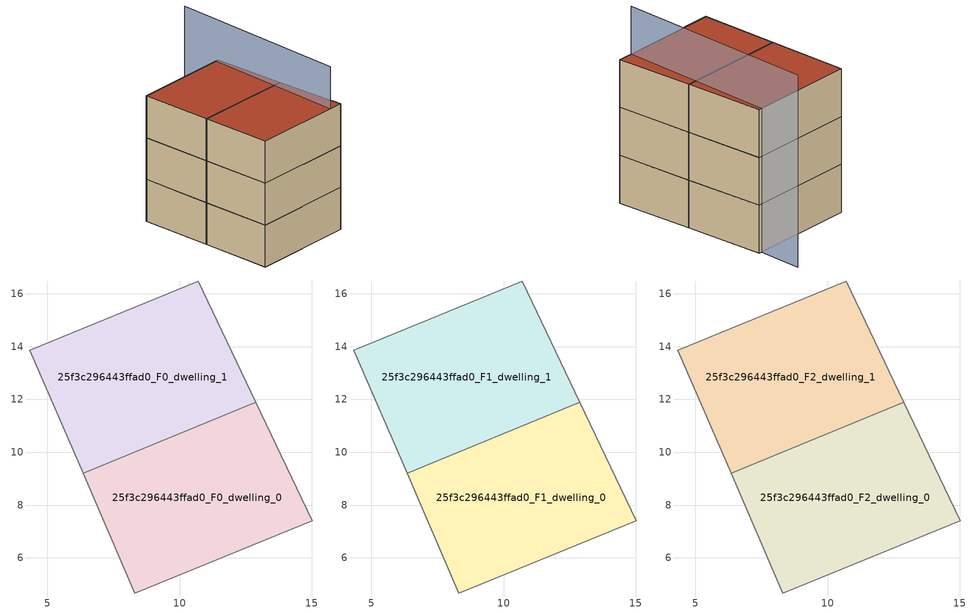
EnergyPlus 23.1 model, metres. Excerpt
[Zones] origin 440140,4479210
25f3c296443ffad0_F0_dwelling_0
 floor ground (EU_floor_Construction): 15.02,7.42 12.9,11.89 6.35,9.21 8.31,4.67 z0
 wall adiabatic (EU_wall_Construction): 12.9,11.89 15.02,7.42 8.31,4.67 6.35,9.21 z0:3
 wall to 25f3c296443ffad0_F0_dwelling_1 (EU_wall_Construction): 6.35,9.21 12.9,11.89 z0:3
25f3c296443ffad0_F0_dwelling_1
 floor ground (EU_floor_Construction): 12.9,11.89 10.72,16.49 4.34,13.87 6.35,9.21 z0
 wall adiabatic (EU_wall_Construction): 6.35,9.21 4.34,13.87 10.72,16.49 12.9,11.89 z0:3
25f3c296443ffad0_F1_dwelling_0
 floor to 25f3c296443ffad0_F0_dwelling_0 (EU_floor_Construction): 15.02,7.42 12.9,11.89 6.35,9.21 8.31,4.67 z3
 wall adiabatic (EU_wall_Construction): 12.9,11.89 15.02,7.42 8.31,4.67 6.35,9.21 z3:6
 wall to 25f3c296443ffad0_F1_dwelling_1 (EU_wall_Construction): 6.35,9.21 12.9,11.89 z3:6
25f3c296443ffad0_F1_dwelling_1
 floor to 25f3c296443ffad0_F0_dwelling_1 (EU_floor_Construction): 12.9,11.89 10.72,16.49 4.34,13.87 6.35,9.21 z3
 wall adiabatic (EU_wall_Construction): 6.35,9.21 4.34,13.87 10.72,16.49 12.9,11.89 z3:6
25f3c296443ffad0_F2_dwelling_0
 floor to 25f3c296443ffad0_F1_dwelling_0 (EU_floor_Construction): 15.02,7.42 12.9,11.89 6.35,9.21 8.31,4.67 z6
 wall adiabatic (EU_wall_Construction): 12.9,11.89 15.02,7.42 8.31,4.67 6.35,9.21 z6:9
 wall to 25f3c296443ffad0_F2_dwelling_1 (EU_wall_Construction): 6.35,9.21 12.9,11.89 z6:9
 roof outside (EU_roof_Construction): 12.9,11.89 15.02,7.42 8.31,4.67 6.35,9.21 z9
25f3c296443ffad0_F2_dwelling_1
 floor to 25f3c296443ffad0_F1_dwelling_1 (EU_floor_Construction): 12.9,11.89 10.72,16.49 4.34,13.87 6.35,9.21 z6
 wall adiabatic (EU_wall_Construction): 6.35,9.21 4.34,13.87 10.72,16.49 12.9,11.89 z6:9
 roof outside (EU_roof_Construction): 10.72,16.49 12.9,11.89 6.35,9.21 4.34,13.87 z9
shading: 14.11,7.07 9.54,18.96 z0:12
[Building]
EU S2 Campaign: North Axis=0; Terrain=City; Solar Distribution=FullExterior
[Site:Location]
Madrid: Latitude=40.5; Longitude=-3.5; Time Zone=1; Elevation=609
[SizingPeriod:WeatherFileDays]
AnnualSizingPeriod: Begin Month=1; Begin Day of Month=1; End Month=12; End Day of Month=31; Day of Week for Start Day=Monday; Use Weather File Daylight Saving Period=No; Use Weather File Rain and Snow Indicators=No
[MATERIAL]
EU_InternalMass_Material: Roughness=MediumRough; Thickness=0.1; Conductivity=1; Density=1800; Specific Heat=900; Thermal Absorptance=0.9; Solar Absorptance=0.7; Visible Absorptance=0.7
[MATERIAL:NOMASS] Roughness=MediumRough; Thermal Absorptance=0.9; Solar Absorptance=0.7; Visible Absorptance=0.7
Name | Thermal Resistance
EU_wall_NoMass; EU_roof_NoMass | 2.16768
EU_floor_NoMass | 1.14339
[CONSTRUCTION]
EU_wall_Construction: EU_wall_NoMass
EU_roof_Construction: EU_roof_NoMass
EU_floor_Construction: EU_floor_NoMass
EU_InternalMass_Construction: EU_InternalMass_Material
[ZONE] Type=1; Multiplier=1; Ceiling Height=autocalculate; Floor Area=autocalculate; Part of Total Floor Area=Yes
Name | Volume
25f3c296443ffad0_F0_dwelling_0; 25f3c296443ffad0_F1_dwelling_0; 25f3c296443ffad0_F2_dwelling_0 | 106.329
25f3c296443ffad0_F0_dwelling_1; 25f3c296443ffad0_F1_dwelling_1; 25f3c296443ffad0_F2_dwelling_1 | 106.328
[INTERNALMASS] Construction=EU_InternalMass_Construction
Name | Zone or ZoneList | Surface Area
25f3c296443ffad0_F0_dwelling_0_EU_InternalMass | 25f3c296443ffad0_F0_dwelling_0 | 35.4418
25f3c296443ffad0_F0_dwelling_1_EU_InternalMass | 25f3c296443ffad0_F0_dwelling_1 | 35.4427
25f3c296443ffad0_F1_dwelling_0_EU_InternalMass | 25f3c296443ffad0_F1_dwelling_0 | 35.4418
25f3c296443ffad0_F1_dwelling_1_EU_InternalMass | 25f3c296443ffad0_F1_dwelling_1 | 35.4427
25f3c296443ffad0_F2_dwelling_0_EU_InternalMass | 25f3c296443ffad0_F2_dwelling_0 | 35.4418
25f3c296443ffad0_F2_dwelling_1_EU_InternalMass | 25f3c296443ffad0_F2_dwelling_1 | 35.4427
[OTHEREQUIPMENT] Fuel Type=Electricity; Design Level Calculation Method=Watts/Area; Power per Zone Floor Area=1; Fraction Latent=0; Fraction Radiant=0; Fraction Lost=0; Carbon Dioxide Generation Rate=0; EndUse Subcategory=EU_Step8_InternalGains
Name | Zone or ZoneList or Space or SpaceList | Schedule
EU_Step8_InternalGain_25f3c296443ffad0_F0_dwelling_0_f000 | 25f3c296443ffad0_F0_dwelling_0 | EU_Step8_GainSchedule_25f3c296443ffad0_F0_dwelling_0_f000
EU_Step8_InternalGain_25f3c296443ffad0_F0_dwelling_1_f000 | 25f3c296443ffad0_F0_dwelling_1 | EU_Step8_GainSchedule_25f3c296443ffad0_F0_dwelling_1_f000
EU_Step8_InternalGain_25f3c296443ffad0_F1_dwelling_0_f000 | 25f3c296443ffad0_F1_dwelling_0 | EU_Step8_GainSchedule_25f3c296443ffad0_F1_dwelling_0_f000
EU_Step8_InternalGain_25f3c296443ffad0_F1_dwelling_1_f000 | 25f3c296443ffad0_F1_dwelling_1 | EU_Step8_GainSchedule_25f3c296443ffad0_F1_dwelling_1_f000
EU_Step8_InternalGain_25f3c296443ffad0_F2_dwelling_0_f000 | 25f3c296443ffad0_F2_dwelling_0 | EU_Step8_GainSchedule_25f3c296443ffad0_F2_dwelling_0_f000
EU_Step8_InternalGain_25f3c296443ffad0_F2_dwelling_1_f000 | 25f3c296443ffad0_F2_dwelling_1 | EU_Step8_GainSchedule_25f3c296443ffad0_F2_dwelling_1_f000
[ZONEVENTILATION:DESIGNFLOWRATE] Schedule=EU_AlwaysOn; Design Flow Rate Calculation Method=AirChanges/Hour; Air Changes per Hour=0.480546; Ventilation Type=Natural; Fan Pressure Rise=0; Fan Total Efficiency=1; Constant Term Coefficient=1; Temperature Term Coefficient=0; Velocity Term Coefficient=0; Velocity Squared Term Coefficient=0; Minimum Indoor Temperature=-100; Maximum Indoor Temperature=100; Delta Temperature=-100; Minimum Outdoor Temperature=-100; Maximum Outdoor Temperature=100; Maximum Wind Speed=40
Name | Zone or ZoneList or Space or SpaceList
EU_ConstantAir_25f3c296443ffad0_F0_dwelling_0 | 25f3c296443ffad0_F0_dwelling_0
EU_ConstantAir_25f3c296443ffad0_F0_dwelling_1 | 25f3c296443ffad0_F0_dwelling_1
EU_ConstantAir_25f3c296443ffad0_F1_dwelling_0 | 25f3c296443ffad0_F1_dwelling_0
EU_ConstantAir_25f3c296443ffad0_F1_dwelling_1 | 25f3c296443ffad0_F1_dwelling_1
EU_ConstantAir_25f3c296443ffad0_F2_dwelling_0 | 25f3c296443ffad0_F2_dwelling_0
EU_ConstantAir_25f3c296443ffad0_F2_dwelling_1 | 25f3c296443ffad0_F2_dwelling_1
[HVACTEMPLATE:THERMOSTAT] Constant Heating Setpoint=20; Constant Cooling Setpoint=50
EU_HeatOnly_25f3c296443ffad0_F0_dwelling_0; EU_HeatOnly_25f3c296443ffad0_F0_dwelling_1; EU_HeatOnly_25f3c296443ffad0_F1_dwelling_0; EU_HeatOnly_25f3c296443ffad0_F1_dwelling_1; EU_HeatOnly_25f3c296443ffad0_F2_dwelling_0; EU_HeatOnly_25f3c296443ffad0_F2_dwelling_1
[HVACTEMPLATE:ZONE:IDEALLOADSAIRSYSTEM] System Availability Schedule=EU_AlwaysOn; Maximum Heating Supply Air Temperature=50; Minimum Cooling Supply Air Temperature=13; Maximum Heating Supply Air Humidity Ratio=0.0156; Minimum Cooling Supply Air Humidity Ratio=0.0077; Heating Limit=NoLimit; Cooling Limit=NoLimit; Heating Availability Schedule=EU_AlwaysOn; Cooling Availability Schedule=EU_CoolingOff; Dehumidification Control Type=ConstantSensibleHeatRatio; Cooling Sensible Heat Ratio=0.7; Dehumidification Setpoint=60; Humidification Control Type=None; Humidification Setpoint=30; Outdoor Air Method=None; Outdoor Air Flow Rate per Person=0.00944; Outdoor Air Flow Rate per Zone Floor Area=0; Outdoor Air Flow Rate per Zone=0; Demand Controlled Ventilation Type=None; Outdoor Air Economizer Type=NoEconomizer; Heat Recovery Type=None; Sensible Heat Recovery Effectiveness=0.7; Latent Heat Recovery Effectiveness=0.65
Name | Template Thermostat
25f3c296443ffad0_F0_dwelling_0 | EU_HeatOnly_25f3c296443ffad0_F0_dwelling_0
25f3c296443ffad0_F0_dwelling_1 | EU_HeatOnly_25f3c296443ffad0_F0_dwelling_1
25f3c296443ffad0_F1_dwelling_0 | EU_HeatOnly_25f3c296443ffad0_F1_dwelling_0
25f3c296443ffad0_F1_dwelling_1 | EU_HeatOnly_25f3c296443ffad0_F1_dwelling_1
25f3c296443ffad0_F2_dwelling_0 | EU_HeatOnly_25f3c296443ffad0_F2_dwelling_0
25f3c296443ffad0_F2_dwelling_1 | EU_HeatOnly_25f3c296443ffad0_F2_dwelling_1
[SIZING:ZONE] Zone Cooling Design Supply Air Temperature Input Method=SupplyAirTemperature; Zone Cooling Design Supply Air Temperature=13; Zone Heating Design Supply Air Temperature Input Method=SupplyAirTemperature; Zone Heating Design Supply Air Temperature=50; Zone Cooling Design Supply Air Humidity Ratio=0.008; Zone Heating Design Supply Air Humidity Ratio=0.008; Cooling Design Air Flow Method=DesignDay; Cooling Design Air Flow Rate=0; Cooling Minimum Air Flow per Zone Floor Area=0.000762; Cooling Minimum Air Flow=0; Cooling Minimum Air Flow Fraction=0.2; Heating Design Air Flow Method=DesignDay; Heating Design Air Flow Rate=0; Heating Maximum Air Flow per Zone Floor Area=0.002032; Heating Maximum Air Flow=0.141576; Heating Maximum Air Flow Fraction=0.3; Account for Dedicated Outdoor Air System=No; Dedicated Outdoor Air System Control Strategy=NeutralSupplyAir; Dedicated Outdoor Air Low Setpoint Temperature for Design=autosize; Dedicated Outdoor Air High Setpoint Temperature for Design=autosize; Zone Load Sizing Method=Sensible Load Only No Latent Load; Zone Latent Cooling Design Supply Air Humidity Ratio Input Method=HumidityRatioDifference; Zone Cooling Design Supply Air Humidity Ratio Difference=0.005; Zone Latent Heating Design Supply Air Humidity Ratio Input Method=HumidityRatioDifference; Zone Humidification Design Supply Air Humidity Ratio Difference=0.005
25f3c296443ffad0_F0_dwelling_0; 25f3c296443ffad0_F0_dwelling_1; 25f3c296443ffad0_F1_dwelling_0; 25f3c296443ffad0_F1_dwelling_1; 25f3c296443ffad0_F2_dwelling_0; 25f3c296443ffad0_F2_dwelling_1
[SCHEDULE:CONSTANT]
Name | Hourly Value
EU_AlwaysOn | 1
EU_CoolingOff | 0
[SCHEDULE:FILE] Column Number=1; Rows to Skip at Top=0; Number of Hours of Data=8760; Column Separator=Comma; Interpolate to Timestep=No; Minutes per Item=60; Adjust Schedule for Daylight Savings=Yes
Name | File
EU_Step8_GainSchedule_25f3c296443ffad0_F0_dwelling_0_f000 | ../../schedules/25f3c296443ffad0/25f3c296443ffad0_F0_dwelling_0_f000_gain.csv
EU_Step8_GainSchedule_25f3c296443ffad0_F0_dwelling_1_f000 | ../../schedules/25f3c296443ffad0/25f3c296443ffad0_F0_dwelling_1_f000_gain.csv
EU_Step8_GainSchedule_25f3c296443ffad0_F1_dwelling_0_f000 | ../../schedules/25f3c296443ffad0/25f3c296443ffad0_F1_dwelling_0_f000_gain.csv
EU_Step8_GainSchedule_25f3c296443ffad0_F1_dwelling_1_f000 | ../../schedules/25f3c296443ffad0/25f3c296443ffad0_F1_dwelling_1_f000_gain.csv
EU_Step8_GainSchedule_25f3c296443ffad0_F2_dwelling_0_f000 | ../../schedules/25f3c296443ffad0/25f3c296443ffad0_F2_dwelling_0_f000_gain.csv
EU_Step8_GainSchedule_25f3c296443ffad0_F2_dwelling_1_f000 | ../../schedules/25f3c296443ffad0/25f3c296443ffad0_F2_dwelling_1_f000_gain.csv
